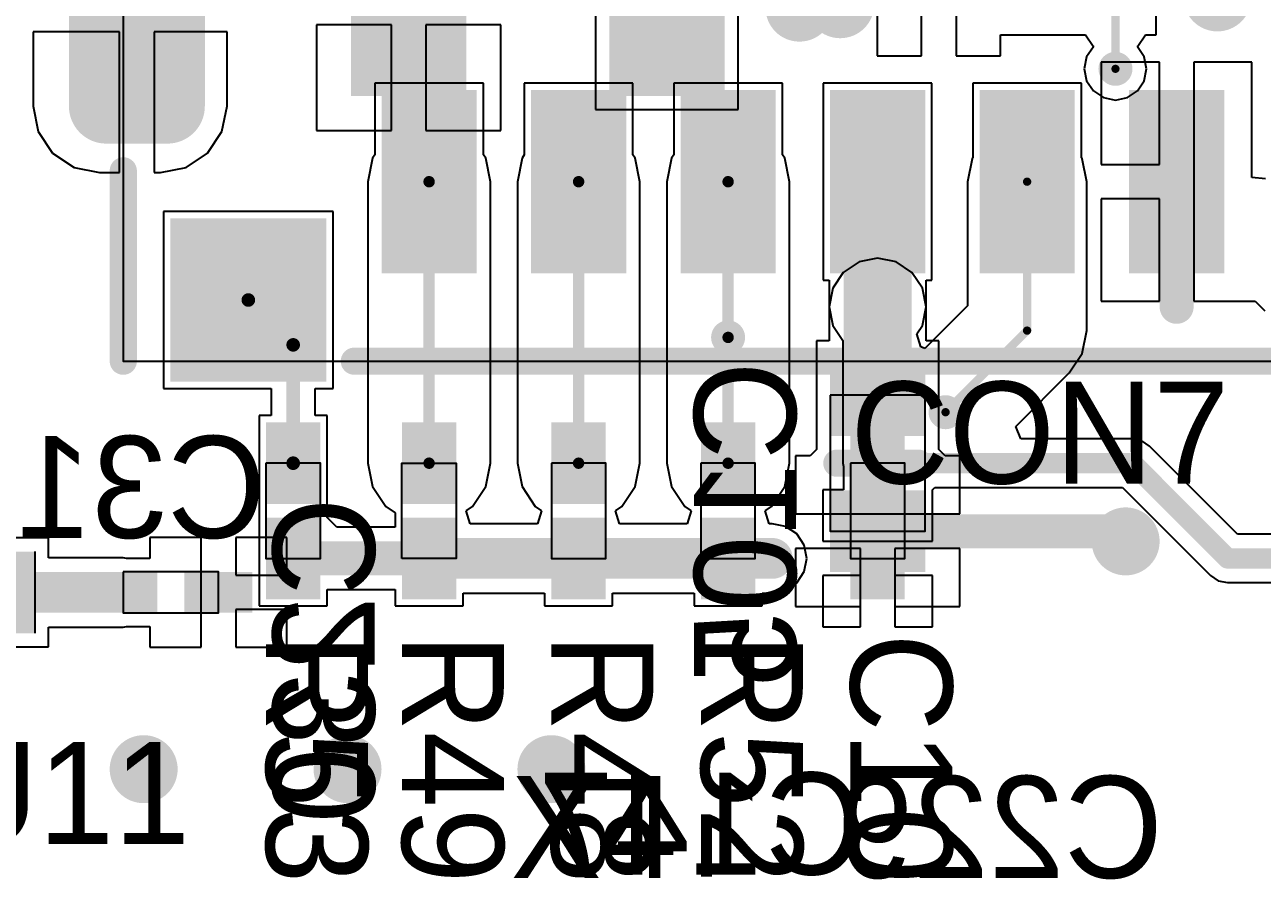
# Model space of a CAD drawing. Header units: millimetres. Extents: x 15 to 122, y 23 to 96.
# Drawn here: x 53.13 to 62.23, y 84.68 to 90.97 of the extents above; entities that cross this region are included whole.
import ezdxf

# ---------------------------------------------------------------- set-up
doc = ezdxf.new("R2010")
doc.units = ezdxf.units.MM
for name, color, linetype in [('Bottom Modules', 3, 'Continuous'), ('BottomLayer', 5, 'Continuous'), ('BottomOverlay', 54, 'Continuous'), ('BottomPaste', 16, 'Continuous'), ('TopLayer', 1, 'Continuous'), ('TopOverlay', 2, 'Continuous'), ('TopPaste', 8, 'Continuous'), ('TopSolder', 216, 'Continuous'), ('Upper Modules', 80, 'Continuous')]:
    doc.layers.add(name, color=color, linetype=linetype)
doc.styles.get("Standard").update_dxf_attribs({"font": 'ARExthalf2.shx', "width": 0.1})

msp = doc.modelspace()

# ---------------------------------------------------------------- linework, layer by layer
at = {"layer": 'Bottom Modules'}
msp.add_line((53.20000028, 87.10000106), (53.20000028, 86.50000226), dxfattribs=at)
for points in [[(59.05000636, 88.24997843999999), (59.05000636, 87.2499779), (59.75000496, 87.2499779), (59.75000496, 88.24997843999999)], [(53.85000151999999, 86.94999881999999), (53.85000151999999, 86.64999942), (54.55000266, 86.64999942), (54.55000266, 86.94999881999999)]]:
    msp.add_lwpolyline(points, close=True, dxfattribs=at)
at = {"layer": 'BottomLayer'}
for p, q in [((57.32500091999999, 91.85000172), (57.32500091999999, 90.35000472)), ((58.37500136, 90.35000472), (58.37500136, 91.6597735)), ((61.44999648, 90.90000108), (61.44999648, 91.59999968)), ((59.97699968, 91.25000037999999), (59.97699968, 90.74600088)), ((59.39600007999999, 91.12300038), (59.39600007999999, 90.74600088)), ((59.72299967999999, 90.74600088), (59.72299967999999, 91.12300038)), ((55.82299986, 90.97300575999999), (55.27099944, 90.97300575999999)), ((55.27099944, 90.97300575999999), (55.27099944, 90.19600706)), ((55.82299986, 90.19600706), (55.82299986, 90.97300575999999)), ((56.62900028, 90.97300575999999), (56.07699985999999, 90.97300575999999)), ((56.07699985999999, 90.97300575999999), (56.07699985999999, 90.19600706)), ((56.62900028, 90.19600706), (56.62900028, 90.97300575999999)), ((53.82299623999999, 90.92300078), (53.18661194, 90.92300078)), ((53.18661194, 90.92300078), (53.18661194, 90.37500086)), ((53.82299623999999, 89.88661728), (53.82299623999999, 90.92300078)), ((54.61338074, 90.92300078), (54.07699624, 90.92300078)), ((54.07699624, 90.92300078), (54.07699624, 89.88661728)), ((54.61338074, 90.37500086), (54.61338074, 90.92300078)), ((60.30399928, 90.74600088), (60.30399928, 90.90000108)), ((60.30399928, 90.90000108), (60.77928154, 90.90000108)), ((60.77928154, 90.90000108), (60.77928408, 90.89999854)), ((60.77928408, 90.89999854), (60.77928661999999, 90.90000108)), ((60.77928661999999, 90.90000108), (60.80000032, 90.89999854)), ((60.80000032, 90.89999854), (60.824999, 90.89999854)), ((60.824999, 90.89999854), (60.84999767999999, 90.89999854)), ((60.84999767999999, 90.89999854), (60.87071138, 90.90000108)), ((60.87071138, 90.90000108), (60.87071392, 90.89999854)), ((60.87071392, 90.89999854), (60.87071392, 90.90000108)), ((60.87071392, 90.90000108), (60.92912376, 90.90000108)), ((60.92912376, 90.90000108), (60.9853238, 90.81589659999999)), ((61.31467035999999, 90.81589659999999), (61.37087039999999, 90.90000108)), ((61.37087039999999, 90.90000108), (61.44999648, 90.90000108)), ((60.98750819999999, 90.81180719999999), (60.9380544, 90.73779413999999)), ((60.9853238, 90.81589659999999), (60.98750819999999, 90.81180719999999)), ((61.31248596, 90.81180719999999), (61.31467035999999, 90.81589659999999)), ((61.36193976, 90.73779413999999), (61.31248596, 90.81180719999999)), ((59.39600007999999, 90.74600088), (59.72299967999999, 90.74600088)), ((59.97699968, 90.74600088), (60.30399928, 90.74600088)), ((60.9380544, 90.73779413999999), (60.9205919, 90.65000411999999)), ((61.37940226, 90.65000411999999), (61.36193976, 90.73779413999999)), ((60.9205919, 90.65000411999999), (60.9380544, 90.56221409999999)), ((61.36193976, 90.56221409999999), (61.37940226, 90.65000411999999)), ((60.9380544, 90.56221409999999), (60.98778252, 90.48778956)), ((61.31221163999999, 90.48778956), (61.36193976, 90.56221409999999)), ((60.98778252, 90.48778956), (61.06220706, 90.43806144)), ((61.06220706, 90.43806144), (61.14999708, 90.42059893999999)), ((61.14999708, 90.42059893999999), (61.2377871, 90.43806144)), ((61.2377871, 90.43806144), (61.31221163999999, 90.48778956)), ((53.18661194, 90.37500086), (53.22378738, 90.18810511999999)), ((54.5762053, 90.18810511999999), (54.61338074, 90.37500086)), ((57.32500091999999, 90.35000472), (58.37500136, 90.35000472)), ((53.22378738, 90.18810511999999), (53.32965712, 90.02966246)), ((54.47033556, 90.02966246), (54.5762053, 90.18810511999999)), ((55.27099944, 90.19600706), (55.82299986, 90.19600706)), ((56.07699985999999, 90.19600706), (56.62900028, 90.19600706)), ((53.32965712, 90.02966246), (53.48809978, 89.92379272)), ((54.3118929, 89.92379272), (54.47033556, 90.02966246)), ((53.48809978, 89.92379272), (53.67499552, 89.88661728)), ((53.67499552, 89.88661728), (53.82299623999999, 89.88661728)), ((54.07699624, 89.88661728), (54.12499716, 89.88661728)), ((54.12499716, 89.88661728), (54.3118929, 89.92379272)), ((59.26343747999999, 89.229692), (59.14766427999999, 89.1523363)), ((59.40000058, 89.2568573), (59.26343747999999, 89.229692)), ((59.53656367999999, 89.229692), (59.40000058, 89.2568573)), ((59.65233688, 89.1523363), (59.53656367999999, 89.229692)), ((59.14766427999999, 89.1523363), (59.07030858, 89.0365631)), ((59.72969258, 89.0365631), (59.65233688, 89.1523363)), ((59.07030858, 89.0365631), (59.04314328, 88.89999999999999)), ((59.75685788, 88.89999999999999), (59.72969258, 89.0365631)), ((59.04314328, 88.89999999999999), (59.04314328, 88.64997763999999)), ((59.75685788, 88.64997763999999), (59.75685788, 88.89999999999999)), ((59.04314328, 88.64997763999999), (58.95000656, 88.64997763999999)), ((58.95000656, 88.64997763999999), (58.95000656, 87.87469344)), ((59.85000476, 88.64997763999999), (59.75685788, 88.64997763999999)), ((59.85000476, 87.87469089999999), (59.85000476, 88.64997763999999)), ((58.95000656, 87.87469344), (58.95000401999999, 87.87469089999999)), ((58.95000401999999, 87.87469089999999), (58.95000656, 87.87468836)), ((58.95000656, 87.87468836), (58.95000401999999, 87.84998178)), ((59.85000476, 87.87468836), (59.85000729999999, 87.87469089999999)), ((59.85000729999999, 87.87469089999999), (59.85000476, 87.87469089999999)), ((59.85000729999999, 87.84998178), (59.85000476, 87.87468836)), ((58.90400208, 87.8039773), (58.79600636, 87.8039773)), ((58.79600636, 87.8039773), (58.79600636, 87.3769779)), ((58.95000401999999, 87.84998178), (58.90400208, 87.8039773)), ((59.89600924, 87.8039773), (59.85000729999999, 87.84998178)), ((60.00400496, 87.8039773), (59.89600924, 87.8039773)), ((60.00400496, 87.3769779), (60.00400496, 87.8039773)), ((58.79600636, 87.3769779), (60.00400496, 87.3769779)), ((53.30000008, 87.20000085999999), (51.60000348, 87.20000085999999)), ((53.30000008, 87.05489573999999), (53.30000008, 87.20000085999999)), ((54.42300265999999, 87.20399882), (54.04600316, 87.20399882)), ((54.04600316, 87.20399882), (54.04600316, 87.04999862)), ((54.42300265999999, 86.79999912), (54.42300265999999, 87.20399882)), ((55.05400216, 87.20399882), (54.67700266, 87.20399882)), ((54.67700266, 87.20399882), (54.67700266, 86.92699911999999)), ((55.05400216, 86.92699911999999), (55.05400216, 87.20399882)), ((53.85000152, 87.05489573999999), (53.30000008, 87.05489573999999)), ((53.8746192, 87.04999862), (53.85000152, 87.05489573999999)), ((54.04600316, 87.04999862), (53.8746192, 87.04999862)), ((59.27300566, 87.1229779), (58.79600636, 87.1229779)), ((58.79600636, 87.1229779), (58.79600636, 86.6959785)), ((59.27300566, 86.6959785), (59.27300566, 87.1229779)), ((60.00400496, 87.1229779), (59.52700565999999, 87.1229779)), ((59.52700565999999, 87.1229779), (59.52700565999999, 86.6959785)), ((60.00400496, 86.6959785), (60.00400496, 87.1229779)), ((54.67700266, 86.92699911999999), (55.05400216, 86.92699911999999)), ((54.42300265999999, 86.39599942), (54.42300265999999, 86.79999912)), ((58.79600636, 86.6959785), (59.27300566, 86.6959785)), ((59.52700565999999, 86.6959785), (60.00400496, 86.6959785)), ((55.05400216, 86.67299912), (54.67700266, 86.67299912)), ((54.67700266, 86.67299912), (54.67700266, 86.39599942)), ((55.05400216, 86.39599942), (55.05400216, 86.67299912)), ((53.30000008, 86.40000246), (53.30000008, 86.5451025)), ((53.30000008, 86.5451025), (53.85000152, 86.5451025)), ((53.85000152, 86.5451025), (53.8746192, 86.54999962)), ((53.8746192, 86.54999962), (54.04600316, 86.54999962)), ((54.04600316, 86.54999962), (54.04600316, 86.39599942)), ((51.60000856, 86.40000246), (53.30000008, 86.40000246)), ((54.04600316, 86.39599942), (54.42300265999999, 86.39599942)), ((54.67700266, 86.39599942), (55.05400216, 86.39599942))]:
    msp.add_line(p, q, dxfattribs=at)
for points, const_width in [([(59.00000137999999, 91.1250019, 1), (59.24999834, 91.1250019, 1)], 0.2499995), ([(61.08749784, 90.65000411999999, 1), (61.21249632, 90.65000411999999, 1)], 0.12499848), ([(53.61249627999999, 90.37500086, 1), (53.83749456, 90.37500086, 1)], 0.22499828), ([(54.06249792, 90.37500086, 1), (54.2874962, 90.37500086, 1)], 0.22499828), ([(61.13499838, 90.65000411999999, 1), (61.16499578, 90.65000411999999, 1)], 0.02999994), ([(59.27500209999999, 88.89999999999999, 1), (59.52499906, 88.89999999999999, 1)], 0.2499995), ([(59.27500209999999, 88.89999999999999, 1), (59.52499906, 88.89999999999999, 1)], 0.2499995), ([(59.27500209999999, 88.24998352, 1), (59.52499906, 88.24998352, 1)], 0.2499995), ([(59.33750134, 88.24998352, 1), (59.46249982, 88.24998352, 1)], 0.12499848), ([(59.33750642, 88.24997843999999, 1), (59.4625049, 88.24997843999999, 1)], 0.12499848), ([(59.11250052, 87.4249966, 1), (59.237499, 87.4249966, 1)], 0.12499848), ([(59.56250215999999, 87.4249966, 1), (59.68750064, 87.4249966, 1)], 0.12499848), ([(61.10000226, 87.17499964, 1), (61.34999921999999, 87.17499964, 1)], 0.2499995), ([(59.33750642, 87.24997789999999, 1), (59.4625049, 87.24997789999999, 1)], 0.12499848), ([(61.08752324, 87.24997789999999, 1), (61.21252172, 87.24997789999999, 1)], 0.12499848), ([(61.08752324, 87.24997789999999, 1), (61.21252172, 87.24997789999999, 1)], 0.12499848), ([(61.1625015, 87.17499964, 1), (61.28749998, 87.17499964, 1)], 0.12499848), ([(59.11250052, 87.07499729999999, 1), (59.237499, 87.07499729999999, 1)], 0.12499848), ([(59.56250215999999, 87.07499729999999, 1), (59.68750064, 87.07499729999999, 1)], 0.12499848), ([(53.20000281999999, 86.79999912, 1), (53.34999998, 86.79999912, 1)], 0.1499997), ([(53.20000281999999, 86.79999912, 1), (53.34999998, 86.79999912, 1)], 0.1499997), ([(53.21250216, 86.80000165999999, 1), (53.33750063999999, 86.80000165999999, 1)], 0.12499848), ([(53.77500294, 86.79999912, 1), (53.9250001, 86.79999912, 1)], 0.1499997), ([(54.48750342, 86.79999912, 1), (54.6125019, 86.79999912, 1)], 0.12499848), ([(53.87498496, 85.49997377999999, 1), (54.12498192, 85.49997377999999, 1)], 0.2499995), ([(55.3749845, 85.49997377999999, 1), (55.62498145999999, 85.49997377999999, 1)], 0.2499995), ([(56.87498403999999, 85.49997377999999, 1), (57.124981, 85.49997377999999, 1)], 0.2499995)]:
    msp.add_lwpolyline(points, format="xyb", close=True, dxfattribs=dict(at, const_width=const_width))
for points, const_width in [([(61.14999708, 90.65000411999999), (61.14999708, 91.25000037999999)], 0.05999988), ([(59.40000058, 88.24998352), (59.40000058, 88.89999999999999)], 0.499999), ([(59.40000058, 88.24998352), (59.40000566, 88.24997843999999)], 0.2499995), ([(59.40000566, 87.24997789999999), (61.15002248, 87.24997789999999)], 0.2499995), ([(61.15002248, 87.24997789999999), (61.22500074, 87.17499964)], 0.2499995), ([(52.45000432, 86.79999912), (53.27500139999999, 86.79999912)], 0.2999994), ([(53.27500139999999, 86.79999912), (53.85000152, 86.79999912)], 0.2999994)]:
    msp.add_lwpolyline(points, dxfattribs=dict(at, const_width=const_width))
for points in [[(53.72499542, 90.15000257999999), (54.17499706, 90.15000257999999), (53.72499542, 91.94999897999999), (54.17499706, 91.94999897999999)], [(53.49999714, 90.37500086), (54.39999534, 90.37500086), (53.49999714, 91.7250007), (54.39999534, 91.7250007)], [(56.37500027999999, 91.75000446), (55.52499943999999, 91.75000446), (56.37500027999999, 90.45000705999999), (55.52499943999999, 90.45000705999999)], [(58.27500156, 91.75000191999999), (57.42500072, 91.75000191999999), (58.27500156, 90.45000452), (57.42500072, 90.45000452)], [(59.75000496, 88.54997784), (59.05000636, 88.54997784), (59.75000496, 87.94997903999999), (59.05000636, 87.94997903999999)], [(59.75000496, 87.5499773), (59.05000636, 87.5499773), (59.75000496, 86.9499785), (59.05000636, 86.9499785)], [(51.70000328, 87.10000106), (51.70000328, 86.50000226), (53.20000028, 87.10000106), (53.20000028, 86.50000226)], [(53.60000202, 86.94999881999999), (53.60000202, 86.64999942), (54.10000101999999, 86.94999881999999), (54.10000101999999, 86.64999942)], [(54.30000316, 86.94999881999999), (54.30000316, 86.64999942), (54.80000216, 86.94999881999999), (54.80000216, 86.64999942)]]:
    msp.add_solid(points, dxfattribs=at)
at = {"layer": 'BottomOverlay'}
for points, const_width in [([(62.02500422, 91.17500179999999, 1), (61.77500217999999, 91.17500179999999, 1)], 0.2499995), ([(58.95000148, 91.10000321999999, 1), (58.69999944, 91.10000321999999, 1)], 0.2499995), ([(59.05000636, 87.74997943999999, 1), (59.15000616, 87.74997943999999, 1)], 0.0999998), ([(59.65000516, 87.74997943999999, 1), (59.75000496, 87.74997943999999, 1)], 0.0999998)]:
    msp.add_lwpolyline(points, format="xyb", close=True, dxfattribs=dict(at, const_width=const_width))
at = {"layer": 'BottomOverlay', "const_width": 0.1999996}
msp.add_lwpolyline([(59.10000625999999, 87.74997943999999), (59.70000506, 87.74997943999999)], dxfattribs=at)
at = {"layer": 'BottomPaste'}
for points in [[(56.37500027999999, 91.75000446), (55.52499943999999, 91.75000446), (56.37500027999999, 90.45000705999999), (55.52499943999999, 90.45000705999999)], [(56.37500027999999, 91.75000446), (55.52499943999999, 91.75000446), (56.37500027999999, 90.45000705999999), (55.52499943999999, 90.45000705999999)], [(58.27500156, 91.75000191999999), (57.42500072, 91.75000191999999), (58.27500156, 90.45000452), (57.42500072, 90.45000452)], [(58.27500156, 91.75000191999999), (57.42500072, 91.75000191999999), (58.27500156, 90.45000452), (57.42500072, 90.45000452)], [(59.75000496, 88.54997784), (59.05000636, 88.54997784), (59.75000496, 87.94997903999999), (59.05000636, 87.94997903999999)], [(59.75000496, 88.54997784), (59.05000636, 88.54997784), (59.75000496, 87.94997903999999), (59.05000636, 87.94997903999999)], [(59.75000496, 87.5499773), (59.05000636, 87.5499773), (59.75000496, 86.9499785), (59.05000636, 86.9499785)], [(59.75000496, 87.5499773), (59.05000636, 87.5499773), (59.75000496, 86.9499785), (59.05000636, 86.9499785)], [(51.70000328, 87.10000106), (51.70000328, 86.50000226), (53.20000028, 87.10000106), (53.20000028, 86.50000226)], [(51.70000328, 87.10000106), (51.70000328, 86.50000226), (53.20000028, 87.10000106), (53.20000028, 86.50000226)], [(53.60000202, 86.94999881999999), (53.60000202, 86.64999942), (54.10000101999999, 86.94999881999999), (54.10000101999999, 86.64999942)], [(53.60000202, 86.94999881999999), (53.60000202, 86.64999942), (54.10000101999999, 86.94999881999999), (54.10000101999999, 86.64999942)], [(54.30000316, 86.94999881999999), (54.30000316, 86.64999942), (54.80000216, 86.94999881999999), (54.80000216, 86.64999942)], [(54.30000316, 86.94999881999999), (54.30000316, 86.64999942), (54.80000216, 86.94999881999999), (54.80000216, 86.64999942)]]:
    msp.add_solid(points, dxfattribs=at)
at = {"layer": 'TopLayer'}
for p, q in [((53.82299623999999, 90.92300078), (53.18661194, 90.92300078)), ((53.18661194, 90.92300078), (53.18661194, 90.37500086)), ((53.82299623999999, 89.88661728), (53.82299623999999, 90.92300078)), ((54.61338074, 90.92300078), (54.07699624, 90.92300078)), ((54.07699624, 90.92300078), (54.07699624, 89.88661728)), ((54.61338074, 90.37500086), (54.61338074, 90.92300078)), ((61.47301904, 90.6989804), (61.04601964, 90.6989804)), ((61.04601964, 90.6989804), (61.04601964, 89.94698038)), ((61.47301904, 89.94698038), (61.47301904, 90.6989804)), ((62.15401843999999, 90.6989804), (61.72701903999999, 90.6989804)), ((61.72701903999999, 90.6989804), (61.72701903999999, 89.81998037999999)), ((62.15401843999999, 89.85090996), (62.15401843999999, 90.6989804)), ((56.50000384, 90.5449802), (55.70000544, 90.5449802)), ((55.70000544, 90.5449802), (55.70000544, 90.01691165999999)), ((56.50000384, 90.01691165999999), (56.50000384, 90.5449802)), ((57.60002703999999, 90.5449802), (56.80002863999999, 90.5449802)), ((56.80002863999999, 90.5449802), (56.80002863999999, 90.01691165999999)), ((57.60002703999999, 90.01691165999999), (57.60002703999999, 90.5449802)), ((58.69999944, 90.5449802), (57.90000104, 90.5449802)), ((57.90000104, 90.5449802), (57.90000104, 90.01691165999999)), ((58.69999944, 90.01691165999999), (58.69999944, 90.5449802)), ((59.80002263999999, 90.5449802), (59.00002423999999, 90.5449802)), ((59.00002423999999, 90.5449802), (59.00002423999999, 89.09498056)), ((59.80002263999999, 89.09498056), (59.80002263999999, 90.5449802)), ((60.89999503999999, 90.5449802), (60.09999663999999, 90.5449802)), ((60.09999663999999, 90.5449802), (60.09999663999999, 89.99621828)), ((60.89999503999999, 89.99621828), (60.89999503999999, 90.5449802)), ((53.18661194, 90.37500086), (53.22378738, 90.18810511999999)), ((54.5762053, 90.18810511999999), (54.61338074, 90.37500086)), ((53.22378738, 90.18810511999999), (53.32965712, 90.02966246)), ((54.47033556, 90.02966246), (54.5762053, 90.18810511999999)), ((53.32965712, 90.02966246), (53.48809978, 89.92379272)), ((54.3118929, 89.92379272), (54.47033556, 90.02966246)), ((55.68365292, 89.99243876), (55.64934768, 89.81998037999999)), ((55.70000544, 90.01691165999999), (55.68365292, 89.99243876)), ((56.51635636, 89.99243876), (56.50000384, 90.01691165999999)), ((56.5506616, 89.81998037999999), (56.51635636, 89.99243876)), ((56.78367612, 89.99243876), (56.74937087999999, 89.81998037999999)), ((56.80002863999999, 90.01691165999999), (56.78367612, 89.99243876)), ((57.61637956, 89.99243876), (57.60002703999999, 90.01691165999999)), ((57.65068479999999, 89.81998037999999), (57.61637956, 89.99243876)), ((57.88364851999999, 89.99243876), (57.84934328, 89.81998037999999)), ((57.90000104, 90.01691165999999), (57.88364851999999, 89.99243876)), ((58.71635196, 89.99243876), (58.69999944, 90.01691165999999)), ((58.7506572, 89.81998037999999), (58.71635196, 89.99243876)), ((60.09447468, 89.98795312), (60.06106352, 89.81998037999999)), ((60.09999663999999, 89.99621828), (60.09447468, 89.98795312)), ((60.905517, 89.98795312), (60.89999503999999, 89.99621828)), ((60.93892816, 89.81998037999999), (60.905517, 89.98795312)), ((53.48809978, 89.92379272), (53.67499552, 89.88661728)), ((53.67499552, 89.88661728), (53.82299623999999, 89.88661728)), ((54.07699624, 89.88661728), (54.12499716, 89.88661728)), ((54.12499716, 89.88661728), (54.3118929, 89.92379272)), ((61.04601964, 89.94698038), (61.47301904, 89.94698038)), ((55.64934768, 89.81998037999999), (55.64934768, 87.75010644)), ((56.5506616, 87.75002515999999), (56.5506616, 89.81998037999999)), ((56.74937087999999, 89.81998037999999), (56.74937087999999, 87.75013946)), ((57.65068479999999, 87.75002515999999), (57.65068479999999, 89.81998037999999)), ((57.84934328, 89.81998037999999), (57.84934328, 88.67500172)), ((58.7506572, 88.67500172), (58.7506572, 89.81998037999999)), ((60.06106352, 89.81998037999999), (60.06106352, 88.90680974)), ((60.93892816, 88.72499653999999), (60.93892816, 89.81998037999999)), ((61.72701903999999, 89.81998037999999), (61.72701903999999, 88.94098036)), ((62.25353818, 89.8411081), (62.15401843999999, 89.85090996)), ((61.47301904, 89.69298038), (61.04601964, 89.69298038)), ((61.04601964, 89.69298038), (61.04601964, 88.94098036)), ((61.47301904, 88.94098036), (61.47301904, 89.69298038)), ((55.39500985999999, 89.59997828), (54.14500982, 89.59997828)), ((54.14500982, 89.59997828), (54.14500982, 88.29998087999999)), ((55.39500985999999, 88.29998087999999), (55.39500985999999, 89.59997828)), ((59.00002423999999, 89.09498056), (59.04316614, 89.09498056)), ((59.04316614, 89.09498056), (59.04316614, 88.9001143)), ((59.75688074, 88.90002285999999), (59.75688074, 89.09498056)), ((59.75688074, 89.09498056), (59.80002263999999, 89.09498056)), ((59.04316614, 88.9001143), (59.04314328, 88.89999999999999)), ((59.04314328, 88.89999999999999), (59.07030858, 88.7634369)), ((59.72971544, 88.76345975999999), (59.75688074, 88.90002285999999)), ((60.06106352, 88.90680974), (59.74727953999999, 88.59302575999999)), ((61.04601964, 88.94098036), (61.47301904, 88.94098036)), ((61.72701903999999, 88.94098036), (62.1540159, 88.94098036)), ((62.1540159, 88.94098036), (62.1540159, 88.94097782)), ((62.1540159, 88.94097782), (62.17862341999999, 88.94097782)), ((62.17862341999999, 88.94097782), (62.24933447999999, 88.87026675999999)), ((59.07030858, 88.7634369), (59.14509633999999, 88.65150672)), ((59.68811786, 88.70120182), (59.72971544, 88.76345975999999)), ((59.71714752, 88.60550477999999), (59.68811786, 88.70120182)), ((60.905517, 88.5570238), (60.93892816, 88.72499653999999)), ((57.84934328, 88.67500172), (57.84934328, 87.75001499999999)), ((58.7506572, 87.75000483999999), (58.7506572, 88.67500172)), ((59.14509633999999, 88.65150672), (59.14509633999999, 87.74999468)), ((59.74727953999999, 88.59302575999999), (59.71714752, 88.60550477999999)), ((60.8103686, 88.41462378), (60.905517, 88.5570238)), ((60.41656192, 88.0208171), (60.8103686, 88.41462378)), ((54.14500982, 88.29998087999999), (54.93762698, 88.29998087999999)), ((54.93762698, 88.29998087999999), (54.93762698, 88.10000414)), ((55.26234565999999, 88.10000414), (55.26234565999999, 88.29998087999999)), ((55.26234565999999, 88.29998087999999), (55.39500985999999, 88.29998087999999)), ((54.93762698, 88.10000414), (54.84998682, 88.10000414)), ((54.84998682, 88.10000414), (54.84998682, 87.47072168)), ((55.34998581999999, 88.10000414), (55.26234565999999, 88.10000414)), ((55.34998581999999, 87.47071914), (55.34998581999999, 88.10000414)), ((60.45482955999999, 87.92842714), (60.41656192, 88.0208171)), ((61.27500318, 87.92842714), (60.45482955999999, 87.92842714)), ((61.343286, 87.91484575999999), (61.27500318, 87.92842714)), ((61.40117006, 87.87616664), (61.343286, 87.91484575999999)), ((62.04892847999999, 87.22840821999999), (61.40117006, 87.87616664)), ((55.64934768, 87.75010644), (55.64932735999999, 87.75000483999999)), ((55.64932735999999, 87.75000483999999), (55.6836326, 87.57754646)), ((56.5163589, 87.57756678), (56.55065905999999, 87.74999722)), ((56.55065905999999, 87.74999722), (56.55065905999999, 87.74999722)), ((56.55065905999999, 87.74999722), (56.55065905999999, 87.74999722)), ((56.55065905999999, 87.74999722), (56.5506616, 87.74999722)), ((56.5506616, 87.75000483999999), (56.5506616, 87.75002769999999)), ((56.5506616, 87.75002769999999), (56.5506616, 87.75002515999999)), ((56.5506616, 87.75000229999999), (56.5506616, 87.75000483999999)), ((56.5506616, 87.75000483999999), (56.5506616, 87.75000483999999)), ((56.5506616, 87.74999722), (56.5506616, 87.75000229999999)), ((56.74937087999999, 87.75013946), (56.74934294, 87.74999976)), ((56.74934294, 87.74999976), (56.78364818, 87.57754138)), ((57.61637956, 87.57756678), (57.65068479999999, 87.75002515999999)), ((57.84934328, 87.75001499999999), (57.84934074, 87.75000229999999)), ((57.84934074, 87.75000229999999), (57.88364598, 87.57754392)), ((58.71635196, 87.57754646), (58.7506572, 87.75000483999999)), ((59.14509633999999, 87.74999468), (59.14999346, 87.725377)), ((59.14999346, 87.725377), (59.14999346, 87.55402097999999)), ((55.6836326, 87.57754646), (55.781321, 87.43134151999999)), ((56.41866288, 87.43133644), (56.51635127999999, 87.57754138)), ((56.51635127999999, 87.57754138), (56.51635382, 87.57753883999999)), ((56.51635382, 87.57753883999999), (56.51636144, 87.57756424)), ((56.51636144, 87.57756424), (56.5163589, 87.57756678)), ((56.78364818, 87.57754138), (56.88133658, 87.43133644)), ((57.51869116, 87.43136184), (57.61637956, 87.57756678)), ((57.88364598, 87.57754392), (57.98133438, 87.43133897999999)), ((58.61866355999999, 87.43134151999999), (58.71635196, 87.57754646)), ((59.14999346, 87.55402097999999), (58.99599326, 87.55402097999999)), ((58.99599326, 87.55402097999999), (58.99599326, 87.17702148)), ((59.80399266, 87.5540159), (59.82154913999999, 87.57157237999999)), ((59.80399266, 87.17702148), (59.80399266, 87.55401844)), ((59.80399266, 87.55401844), (59.80399266, 87.55401844)), ((59.80399266, 87.55401844), (59.80399266, 87.5540159)), ((59.82154913999999, 87.57157237999999), (61.20109679999999, 87.57157237999999)), ((61.20109679999999, 87.57157237999999), (61.84885522, 86.92381395999999)), ((54.84998682, 87.47072168), (54.84998427999999, 87.47071914)), ((54.84998427999999, 87.47071914), (54.84998682, 87.47071659999999)), ((54.84998682, 87.47071659999999), (54.84998427999999, 87.40000554)), ((55.34998581999999, 87.47071659999999), (55.34998836, 87.47071914)), ((55.34998836, 87.47071914), (55.34998581999999, 87.47071914)), ((55.34998836, 87.40000554), (55.34998581999999, 87.47071659999999)), ((55.781321, 87.43134151999999), (55.84998482, 87.38546403999999)), ((56.37262029999999, 87.40057196), (56.41866288, 87.43133644)), ((56.88133658, 87.43133644), (56.92737915999999, 87.40057196)), ((57.47262318, 87.40057196), (57.51866576, 87.43133644)), ((57.51866576, 87.43133644), (57.51869116, 87.43136184)), ((57.98133438, 87.43133897999999), (58.02738204, 87.40057196)), ((58.57261336, 87.40057196), (58.61866102, 87.43133897999999)), ((58.61866102, 87.43133897999999), (58.61866355999999, 87.43134151999999)), ((58.61866102, 87.43133897999999), (58.61866102, 87.43133897999999)), ((54.84998427999999, 87.40000554), (54.84998427999999, 87.39999284)), ((54.84998427999999, 87.39999284), (54.84998427999999, 87.39998014)), ((54.84998427999999, 87.39998014), (54.84998682, 87.32929448)), ((54.84998682, 87.32929448), (54.84998427999999, 87.32929193999999)), ((54.84998427999999, 87.32929193999999), (54.84998682, 87.32929193999999)), ((54.84998682, 87.32929193999999), (54.84998682, 86.69998154)), ((55.34998836, 87.39999284), (55.34998836, 87.40000554)), ((55.34998836, 87.39998014), (55.34998836, 87.39999284)), ((55.34998836, 87.35009962), (55.34998836, 87.39998014)), ((55.42069687999999, 87.27938601999999), (55.34998836, 87.35009962)), ((55.84998482, 87.38546403999999), (55.84998482, 87.27938601999999)), ((56.40164742, 87.30487746), (56.37262029999999, 87.40057196)), ((56.92737915999999, 87.40057196), (56.89835204, 87.30487746)), ((57.50165029999999, 87.30487746), (57.47262318, 87.40057196)), ((58.02738204, 87.40057196), (57.99835492, 87.30487746)), ((58.60164047999999, 87.30487746), (58.57261336, 87.40057196)), ((55.84998482, 87.27938601999999), (55.42069687999999, 87.27938601999999)), ((56.89835204, 87.30487746), (56.40164742, 87.30487746)), ((57.99835492, 87.30487746), (57.50165029999999, 87.30487746)), ((58.62498054, 87.30487746), (58.60164047999999, 87.30487746)), ((58.72252416, 87.2854744), (58.62498054, 87.30487746)), ((58.80521894, 87.23021924), (58.72252416, 87.2854744)), ((58.8604741, 87.14752446), (58.80521894, 87.23021924)), ((62.44998686, 87.22840821999999), (62.04892847999999, 87.22840821999999)), ((58.87987716, 87.04998083999999), (58.8604741, 87.14752446)), ((58.99599326, 87.17702148), (59.80399266, 87.17702148)), ((58.8604741, 86.95243722), (58.87987716, 87.04998083999999)), ((58.72252416, 86.81448728), (58.80521894, 86.86974244)), ((58.80521894, 86.86974244), (58.8604741, 86.95243722)), ((59.27299296, 86.92302147999999), (58.99599326, 86.92302147999999)), ((58.99599326, 86.92302147999999), (58.99599326, 86.54602197999999)), ((59.27299296, 86.54602197999999), (59.27299296, 86.92302147999999)), ((59.80399266, 86.92302147999999), (59.52699295999999, 86.92302147999999)), ((59.52699295999999, 86.92302147999999), (59.52699295999999, 86.54602197999999)), ((59.80399266, 86.54602197999999), (59.80399266, 86.92302147999999)), ((61.84885522, 86.92381395999999), (61.90674181999999, 86.88513483999999)), ((61.90674181999999, 86.88513483999999), (61.9750221, 86.87155346)), ((61.9750221, 86.87155346), (62.44998686, 86.87155346)), ((55.34998581999999, 86.69998154), (55.34998581999999, 86.82057565999999)), ((55.34998581999999, 86.82057565999999), (55.84998482, 86.82057565999999)), ((55.84998482, 86.82057565999999), (55.84998482, 86.69998154)), ((56.34998382, 86.69998154), (56.34998382, 86.79508421999999)), ((56.34998382, 86.79508421999999), (56.95000294, 86.79508421999999)), ((56.95000294, 86.79508421999999), (56.95000294, 86.69999931999999)), ((57.45000194, 86.69999931999999), (57.45000194, 86.79508421999999)), ((57.45000194, 86.79508421999999), (58.0499982, 86.79508421999999)), ((58.0499982, 86.79508421999999), (58.0499982, 86.70000186)), ((58.5499972, 86.70000186), (58.5499972, 86.79508421999999)), ((58.5499972, 86.79508421999999), (58.62498054, 86.79508421999999)), ((58.62498054, 86.79508421999999), (58.72252416, 86.81448728)), ((54.84998682, 86.69998154), (55.34998581999999, 86.69998154)), ((55.84998482, 86.69998154), (56.34998382, 86.69998154)), ((56.95000294, 86.69999931999999), (57.45000194, 86.69999931999999)), ((58.0499982, 86.70000186), (58.5499972, 86.70000186)), ((58.99599326, 86.54602197999999), (59.27299296, 86.54602197999999)), ((59.52699295999999, 86.54602197999999), (59.80399266, 86.54602197999999))]:
    msp.add_line(p, q, dxfattribs=at)
for points, const_width in [([(59.00000137999999, 91.1250019, 1), (59.24999834, 91.1250019, 1)], 0.2499995), ([(53.61249627999999, 90.37500086, 1), (53.83749456, 90.37500086, 1)], 0.22499828), ([(54.06249792, 90.37500086, 1), (54.2874962, 90.37500086, 1)], 0.22499828), ([(59.27502496, 89.81998037999999, 1), (59.52502191999999, 89.81998037999999, 1)], 0.2499995), ([(61.5375198, 89.81998037999999, 1), (61.66251827999999, 89.81998037999999, 1)], 0.12499848), ([(61.5375198, 89.81998037999999, 1), (61.66251827999999, 89.81998037999999, 1)], 0.12499848), ([(56.07900392, 89.81998037999999, 1), (56.12100536, 89.81998037999999, 1)], 0.0419989), ([(57.17902711999999, 89.81998037999999, 1), (57.22102855999999, 89.81998037999999, 1)], 0.0419989), ([(58.27899952, 89.81998037999999, 1), (58.32100096, 89.81998037999999, 1)], 0.0419989), ([(60.48474568, 89.81998037999999, 1), (60.515246, 89.81998037999999, 1)], 0.03050032), ([(59.27500209999999, 88.89999999999999, 1), (59.52499906, 88.89999999999999, 1)], 0.2499995), ([(59.27502496, 88.90002285999999, 1), (59.52502191999999, 88.90002285999999, 1)], 0.2499995), ([(54.7075106, 88.94997957999999, 1), (54.83250907999999, 88.94997957999999, 1)], 0.12499848), ([(59.32499438, 88.89999238, 1), (59.47499154, 88.89999238, 1)], 0.1499997), ([(59.32499438, 88.89999238, 1), (59.47499154, 88.89999238, 1)], 0.1499997), ([(59.325002, 88.89999999999999, 1), (59.47499916, 88.89999999999999, 1)], 0.1499997), ([(54.74501116, 88.94997957999999, 1), (54.79500852, 88.94997957999999, 1)], 0.0499999), ([(59.33750134, 88.89999999999999, 1), (59.46249982, 88.89999999999999, 1)], 0.12499848), ([(59.3375242, 88.90002285999999, 1), (59.46252268, 88.90002285999999, 1)], 0.12499848), ([(61.53750202, 88.89999999999999, 1), (61.66250049999999, 88.89999999999999, 1)], 0.12499848), ([(61.53750202, 88.89999999999999, 1), (61.66250049999999, 88.89999999999999, 1)], 0.12499848), ([(61.5375198, 88.90001778, 1), (61.66251827999999, 88.90001778, 1)], 0.12499848), ([(61.5375198, 88.90001778, 1), (61.66251827999999, 88.90001778, 1)], 0.12499848), ([(58.23750099999999, 88.67500172, 1), (58.36249948, 88.67500172, 1)], 0.12499848), ([(58.27899952, 88.67500172, 1), (58.32100096, 88.67500172, 1)], 0.0419989), ([(58.27899952, 88.67500172, 1), (58.32100096, 88.67500172, 1)], 0.0419989), ([(60.48474568, 88.72499653999999, 1), (60.515246, 88.72499653999999, 1)], 0.03050032), ([(60.48474568, 88.72499653999999, 1), (60.515246, 88.72499653999999, 1)], 0.03050032), ([(55.07498764, 88.62000309999999, 1), (55.124985, 88.62000309999999, 1)], 0.0499999), ([(55.07498764, 88.62000309999999, 1), (55.124985, 88.62000309999999, 1)], 0.0499999), ([(59.83750034, 88.12500028, 1), (59.96249881999999, 88.12500028, 1)], 0.12499848), ([(59.88474942, 88.12500028, 1), (59.91524974, 88.12500028, 1)], 0.03050032), ([(56.03750032, 87.74999976, 1), (56.16249879999999, 87.74999976, 1)], 0.12499848), ([(57.13750065999999, 87.74999976, 1), (57.26249914, 87.74999976, 1)], 0.12499848), ([(59.32499438, 87.74999468, 1), (59.47499154, 87.74999468, 1)], 0.1499997), ([(55.07498764, 87.75000483999999, 1), (55.124985, 87.75000483999999, 1)], 0.0499999), ([(56.07898359999999, 87.75000483999999, 1), (56.12098503999999, 87.75000483999999, 1)], 0.0419989), ([(56.07898359999999, 87.75000483999999, 1), (56.12098503999999, 87.75000483999999, 1)], 0.0419989), ([(56.07899376, 87.75000483999999, 1), (56.1209952, 87.75000483999999, 1)], 0.0419989), ([(56.07899376, 87.75000483999999, 1), (56.1209952, 87.75000483999999, 1)], 0.0419989), ([(56.07899884, 87.74999976, 1), (56.12100028, 87.74999976, 1)], 0.0419989), ([(56.07900392, 87.75002515999999, 1), (56.12100536, 87.75002515999999, 1)], 0.0419989), ([(56.07900392, 87.75002515999999, 1), (56.12100536, 87.75002515999999, 1)], 0.0419989), ([(57.17899918, 87.74999976, 1), (57.22100062, 87.74999976, 1)], 0.0419989), ([(57.17900172, 87.74999976, 1), (57.22100316, 87.74999976, 1)], 0.0419989), ([(57.17900172, 87.74999976, 1), (57.22100316, 87.74999976, 1)], 0.0419989), ([(57.17902711999999, 87.75002515999999, 1), (57.22102855999999, 87.75002515999999, 1)], 0.0419989), ([(57.17902711999999, 87.75002515999999, 1), (57.22102855999999, 87.75002515999999, 1)], 0.0419989), ([(58.27899698, 87.75000229999999, 1), (58.32099842, 87.75000229999999, 1)], 0.0419989), ([(58.27899952, 87.75000483999999, 1), (58.32100096, 87.75000483999999, 1)], 0.0419989), ([(58.27899952, 87.75000483999999, 1), (58.32100096, 87.75000483999999, 1)], 0.0419989), ([(59.33750134, 87.69999985999999, 1), (59.46249982, 87.69999985999999, 1)], 0.12499848), ([(59.36249239999999, 87.74999468, 1), (59.43749352, 87.74999468, 1)], 0.07499858), ([(59.36249747999999, 87.74999976, 1), (59.4374986, 87.74999976, 1)], 0.07499858), ([(59.36249747999999, 87.74999976, 1), (59.4374986, 87.74999976, 1)], 0.07499858), ([(59.36250002, 87.74999976, 1), (59.43750113999999, 87.74999976, 1)], 0.07499858), ([(59.36250002, 87.74999976, 1), (59.43750113999999, 87.74999976, 1)], 0.07499858), ([(61.23750261999999, 87.74999976, 1), (61.31250374, 87.74999976, 1)], 0.07499858), ([(61.23750261999999, 87.74999976, 1), (61.31250374, 87.74999976, 1)], 0.07499858), ([(61.10000226, 87.17499964, 1), (61.34999921999999, 87.17499964, 1)], 0.2499995), ([(55.03748708, 87.04998083999999, 1), (55.16248556, 87.04998083999999, 1)], 0.12499848), ([(56.02498574, 87.04998083999999, 1), (56.1749829, 87.04998083999999, 1)], 0.1499997), ([(56.03748508, 87.04998083999999, 1), (56.16248356, 87.04998083999999, 1)], 0.12499848), ([(57.12500386, 87.04998083999999, 1), (57.27500102, 87.04998083999999, 1)], 0.1499997), ([(57.12500386, 87.04998083999999, 1), (57.27500102, 87.04998083999999, 1)], 0.1499997), ([(58.22499912, 87.04998083999999, 1), (58.37499628, 87.04998083999999, 1)], 0.1499997), ([(58.22499912, 87.04998083999999, 1), (58.37499628, 87.04998083999999, 1)], 0.1499997), ([(58.54998196, 87.04998083999999, 1), (58.69997911999999, 87.04998083999999, 1)], 0.1499997), ([(58.56250162, 87.05000116, 1), (58.68750009999999, 87.05000116, 1)], 0.12499848), ([(59.33749372, 87.05002148, 1), (59.4624922, 87.05002148, 1)], 0.12499848), ([(58.58747998, 87.04998083999999, 1), (58.66248109999999, 87.04998083999999, 1)], 0.07499858), ([(58.58750029999999, 87.05000116, 1), (58.66250142, 87.05000116, 1)], 0.07499858), ([(61.93752154, 87.04998083999999, 1), (62.01252265999999, 87.04998083999999, 1)], 0.07499858), ([(61.93752154, 87.04998083999999, 1), (62.01252265999999, 87.04998083999999, 1)], 0.07499858), ([(53.87498496, 85.49997377999999, 1), (54.12498192, 85.49997377999999, 1)], 0.2499995), ([(55.3749845, 85.49997377999999, 1), (55.62498145999999, 85.49997377999999, 1)], 0.2499995), ([(56.87498403999999, 85.49997377999999, 1), (57.124981, 85.49997377999999, 1)], 0.2499995)]:
    msp.add_lwpolyline(points, format="xyb", close=True, dxfattribs=dict(at, const_width=const_width))
for points, const_width in [([(59.40002344, 88.90002285999999), (59.40002344, 89.81998037999999)], 0.499999), ([(61.60001904, 88.90001778), (61.60001904, 89.81998037999999)], 0.2499995), ([(56.10000463999999, 87.75002515999999), (56.10000463999999, 89.81998037999999)], 0.08400033999999999), ([(57.20002784, 87.75002515999999), (57.20002784, 89.81998037999999)], 0.08400033999999999), ([(58.30000024, 88.67500172), (58.30000024, 89.81998037999999)], 0.08400033999999999), ([(60.49999584, 88.72499653999999), (60.49999584, 89.81998037999999)], 0.06100063999999999), ([(59.39999296, 88.89999238), (59.40000058, 88.89999999999999)], 0.2999994), ([(59.39999296, 87.74999468), (59.39999296, 88.89999238)], 0.2999994), ([(54.77000984, 88.94997957999999), (55.09998632, 88.62000309999999)], 0.0999998), ([(59.40000058, 88.89999999999999), (59.40002344, 88.90002285999999)], 0.2499995), ([(61.60000126, 88.89999999999999), (61.60001904, 88.90001778)], 0.2499995), ([(58.30000024, 87.75000483999999), (58.30000024, 88.67500172)], 0.08400033999999999), ([(59.89999958, 88.12500028), (60.49999584, 88.72499653999999)], 0.06100063999999999), ([(55.09998632, 87.75000483999999), (55.09998632, 88.62000309999999)], 0.0999998), ([(56.09998432, 87.75000483999999), (56.10000463999999, 87.75002515999999)], 0.08400033999999999), ([(56.09998432, 87.75000483999999), (56.09999448, 87.75000483999999)], 0.08400033999999999), ([(56.09999448, 87.75000483999999), (56.09999955999999, 87.74999976)], 0.08400033999999999), ([(57.19999989999999, 87.74999976), (57.20000244, 87.74999976)], 0.08400033999999999), ([(57.20000244, 87.74999976), (57.20002784, 87.75002515999999)], 0.08400033999999999), ([(58.2999977, 87.75000229999999), (58.30000024, 87.75000483999999)], 0.08400033999999999), ([(59.39999296, 87.74999468), (59.39999804, 87.74999976)], 0.1499997), ([(59.39999804, 87.74999976), (59.40000058, 87.74999976)], 0.1499997), ([(59.40000058, 87.74999976), (61.27500318, 87.74999976)], 0.1499997), ([(61.27500318, 87.74999976), (61.9750221, 87.04998083999999)], 0.1499997), ([(55.09998632, 87.04998083999999), (56.09998432, 87.04998083999999)], 0.2499995), ([(56.09998432, 87.04998083999999), (57.20000244, 87.04998083999999)], 0.2999994), ([(57.20000244, 87.04998083999999), (58.2999977, 87.04998083999999)], 0.2999994), ([(58.2999977, 87.04998083999999), (58.62498054, 87.04998083999999)], 0.2999994), ([(58.62498054, 87.04998083999999), (58.62500086, 87.05000116)], 0.1499997), ([(61.9750221, 87.04998083999999), (62.69998636, 87.04998083999999)], 0.1499997)]:
    msp.add_lwpolyline(points, dxfattribs=dict(at, const_width=const_width))
for points in [[(53.72499542, 90.15000257999999), (54.17499706, 90.15000257999999), (53.72499542, 91.94999897999999), (54.17499706, 91.94999897999999)], [(53.49999714, 90.37500086), (54.39999534, 90.37500086), (53.49999714, 91.7250007), (54.39999534, 91.7250007)], [(56.40000404, 90.44498039999999), (55.80000524, 90.44498039999999), (56.40000404, 89.19498035999999), (55.80000524, 89.19498035999999)], [(57.50002723999999, 90.44498039999999), (56.90002844, 90.44498039999999), (57.50002723999999, 89.19498035999999), (56.90002844, 89.19498035999999)], [(58.59999964, 90.44498039999999), (58.00000084, 90.44498039999999), (58.59999964, 89.19498035999999), (58.00000084, 89.19498035999999)], [(59.70002284, 90.44498039999999), (59.10002403999999, 90.44498039999999), (59.70002284, 89.19498035999999), (59.10002403999999, 89.19498035999999)], [(60.79999523999999, 90.44498039999999), (60.19999644, 90.44498039999999), (60.79999523999999, 89.19498035999999), (60.19999644, 89.19498035999999)], [(61.90001844, 90.44498039999999), (61.30001964, 90.44498039999999), (61.90001844, 89.19498035999999), (61.30001964, 89.19498035999999)], [(55.29501006, 89.49997848), (54.24500962, 89.49997848), (55.29501006, 88.39998068), (54.24500962, 88.39998068)], [(54.94998662, 87.50000534), (55.24998601999999, 87.50000534), (54.94998662, 88.00000433999999), (55.24998601999999, 88.00000433999999)], [(55.94998462, 87.50000534), (56.24998402, 87.50000534), (55.94998462, 88.00000433999999), (56.24998402, 88.00000433999999)], [(57.05000274, 87.50000026), (57.35000213999999, 87.50000026), (57.05000274, 87.99999926), (57.35000213999999, 87.99999926)], [(58.44999739999999, 88.00000179999999), (58.149998, 88.00000179999999), (58.44999739999999, 87.50000279999999), (58.149998, 87.50000279999999)], [(59.24999326, 87.49999518), (59.54999265999999, 87.49999518), (59.24999326, 87.99999418), (59.54999265999999, 87.99999418)], [(54.94998662, 86.79998134), (55.24998601999999, 86.79998134), (54.94998662, 87.29998033999999), (55.24998601999999, 87.29998033999999)], [(55.94998462, 86.79998134), (56.24998402, 86.79998134), (55.94998462, 87.29998033999999), (56.24998402, 87.29998033999999)], [(57.05000274, 86.79999912), (57.35000213999999, 86.79999912), (57.05000274, 87.29999812), (57.35000213999999, 87.29999812)], [(58.44999739999999, 87.30000066), (58.149998, 87.30000066), (58.44999739999999, 86.80000165999999), (58.149998, 86.80000165999999)], [(59.24999326, 86.80002198), (59.54999265999999, 86.80002198), (59.24999326, 87.30002098), (59.54999265999999, 87.30002098)]]:
    msp.add_solid(points, dxfattribs=at)
at = {"layer": 'TopOverlay', "const_width": 0.1999996}
for points in [[(53.85002184, 88.49999317999999), (53.85002184, 89.89999037999999)], [(55.54999304, 88.49999317999999), (65.35002424, 88.49999317999999)]]:
    msp.add_lwpolyline(points, dxfattribs=at)
at = {"layer": 'TopOverlay', "const_width": 0.0999998}
for points in [[(53.80002193999999, 89.89999037999999, 1), (53.90002174, 89.89999037999999, 1)], [(53.80002193999999, 88.49999317999999, 1), (53.90002174, 88.49999317999999, 1)], [(55.49999313999999, 88.49999317999999, 1), (55.59999294, 88.49999317999999, 1)]]:
    msp.add_lwpolyline(points, format="xyb", close=True, dxfattribs=at)
at = {"layer": 'TopPaste'}
for points in [[(56.40000404, 90.44498039999999), (55.80000524, 90.44498039999999), (56.40000404, 89.19498035999999), (55.80000524, 89.19498035999999)], [(56.40000404, 90.44498039999999), (55.80000524, 90.44498039999999), (56.40000404, 89.19498035999999), (55.80000524, 89.19498035999999)], [(57.50002723999999, 90.44498039999999), (56.90002844, 90.44498039999999), (57.50002723999999, 89.19498035999999), (56.90002844, 89.19498035999999)], [(57.50002723999999, 90.44498039999999), (56.90002844, 90.44498039999999), (57.50002723999999, 89.19498035999999), (56.90002844, 89.19498035999999)], [(58.59999964, 90.44498039999999), (58.00000084, 90.44498039999999), (58.59999964, 89.19498035999999), (58.00000084, 89.19498035999999)], [(58.59999964, 90.44498039999999), (58.00000084, 90.44498039999999), (58.59999964, 89.19498035999999), (58.00000084, 89.19498035999999)], [(59.70002284, 90.44498039999999), (59.10002403999999, 90.44498039999999), (59.70002284, 89.19498035999999), (59.10002403999999, 89.19498035999999)], [(59.70002284, 90.44498039999999), (59.10002403999999, 90.44498039999999), (59.70002284, 89.19498035999999), (59.10002403999999, 89.19498035999999)], [(60.79999523999999, 90.44498039999999), (60.19999644, 90.44498039999999), (60.79999523999999, 89.19498035999999), (60.19999644, 89.19498035999999)], [(60.79999523999999, 90.44498039999999), (60.19999644, 90.44498039999999), (60.79999523999999, 89.19498035999999), (60.19999644, 89.19498035999999)], [(61.90001844, 90.44498039999999), (61.30001964, 90.44498039999999), (61.90001844, 89.19498035999999), (61.30001964, 89.19498035999999)], [(61.90001844, 90.44498039999999), (61.30001964, 90.44498039999999), (61.90001844, 89.19498035999999), (61.30001964, 89.19498035999999)], [(55.29501006, 89.49997848), (54.24500962, 89.49997848), (55.29501006, 88.39998068), (54.24500962, 88.39998068)], [(55.29501006, 89.49997848), (54.24500962, 89.49997848), (55.29501006, 88.39998068), (54.24500962, 88.39998068)], [(54.94998662, 87.50000534), (55.24998601999999, 87.50000534), (54.94998662, 88.00000433999999), (55.24998601999999, 88.00000433999999)], [(54.94998662, 87.50000534), (55.24998601999999, 87.50000534), (54.94998662, 88.00000433999999), (55.24998601999999, 88.00000433999999)], [(55.94998462, 87.50000534), (56.24998402, 87.50000534), (55.94998462, 88.00000433999999), (56.24998402, 88.00000433999999)], [(55.94998462, 87.50000534), (56.24998402, 87.50000534), (55.94998462, 88.00000433999999), (56.24998402, 88.00000433999999)], [(57.05000274, 87.50000026), (57.35000213999999, 87.50000026), (57.05000274, 87.99999926), (57.35000213999999, 87.99999926)], [(57.05000274, 87.50000026), (57.35000213999999, 87.50000026), (57.05000274, 87.99999926), (57.35000213999999, 87.99999926)], [(58.44999739999999, 88.00000179999999), (58.149998, 88.00000179999999), (58.44999739999999, 87.50000279999999), (58.149998, 87.50000279999999)], [(58.44999739999999, 88.00000179999999), (58.149998, 88.00000179999999), (58.44999739999999, 87.50000279999999), (58.149998, 87.50000279999999)], [(59.24999326, 87.49999518), (59.54999265999999, 87.49999518), (59.24999326, 87.99999418), (59.54999265999999, 87.99999418)], [(59.24999326, 87.49999518), (59.54999265999999, 87.49999518), (59.24999326, 87.99999418), (59.54999265999999, 87.99999418)], [(54.94998662, 86.79998134), (55.24998601999999, 86.79998134), (54.94998662, 87.29998033999999), (55.24998601999999, 87.29998033999999)], [(54.94998662, 86.79998134), (55.24998601999999, 86.79998134), (54.94998662, 87.29998033999999), (55.24998601999999, 87.29998033999999)], [(55.94998462, 86.79998134), (56.24998402, 86.79998134), (55.94998462, 87.29998033999999), (56.24998402, 87.29998033999999)], [(55.94998462, 86.79998134), (56.24998402, 86.79998134), (55.94998462, 87.29998033999999), (56.24998402, 87.29998033999999)], [(57.05000274, 86.79999912), (57.35000213999999, 86.79999912), (57.05000274, 87.29999812), (57.35000213999999, 87.29999812)], [(57.05000274, 86.79999912), (57.35000213999999, 86.79999912), (57.05000274, 87.29999812), (57.35000213999999, 87.29999812)], [(58.44999739999999, 87.30000066), (58.149998, 87.30000066), (58.44999739999999, 86.80000165999999), (58.149998, 86.80000165999999)], [(58.44999739999999, 87.30000066), (58.149998, 87.30000066), (58.44999739999999, 86.80000165999999), (58.149998, 86.80000165999999)], [(59.24999326, 86.80002198), (59.54999265999999, 86.80002198), (59.24999326, 87.30002098), (59.54999265999999, 87.30002098)], [(59.24999326, 86.80002198), (59.54999265999999, 86.80002198), (59.24999326, 87.30002098), (59.54999265999999, 87.30002098)]]:
    msp.add_solid(points, dxfattribs=at)
at = {"layer": 'TopSolder', "const_width": 0.27499818}
for points in [[(53.5874976, 90.37500086, 1), (53.86249324, 90.37500086, 1)], [(53.5874976, 90.37500086, 1), (53.86249324, 90.37500086, 1)], [(54.03749924, 90.37500086, 1), (54.31249488, 90.37500086, 1)], [(54.03749924, 90.37500086, 1), (54.31249488, 90.37500086, 1)]]:
    msp.add_lwpolyline(points, format="xyb", close=True, dxfattribs=at)
at = {"layer": 'TopSolder'}
for points in [[(53.72499542, 90.10000267999999), (54.17499706, 90.10000267999999), (53.72499542, 91.99999887999999), (54.17499706, 91.99999887999999)], [(53.72499542, 90.10000267999999), (54.17499706, 90.10000267999999), (53.72499542, 91.99999887999999), (54.17499706, 91.99999887999999)], [(53.44999723999999, 90.37500086), (54.44999524, 90.37500086), (53.44999723999999, 91.7250007), (54.44999524, 91.7250007)], [(53.44999723999999, 90.37500086), (54.44999524, 90.37500086), (53.44999723999999, 91.7250007), (54.44999524, 91.7250007)], [(56.45000393999999, 90.4949803), (55.75000533999999, 90.4949803), (56.45000393999999, 89.14498046), (55.75000533999999, 89.14498046)], [(56.45000393999999, 90.4949803), (55.75000533999999, 90.4949803), (56.45000393999999, 89.14498046), (55.75000533999999, 89.14498046)], [(57.55002714, 90.4949803), (56.85002854, 90.4949803), (57.55002714, 89.14498046), (56.85002854, 89.14498046)], [(57.55002714, 90.4949803), (56.85002854, 90.4949803), (57.55002714, 89.14498046), (56.85002854, 89.14498046)], [(58.64999954, 90.4949803), (57.95000094, 90.4949803), (58.64999954, 89.14498046), (57.95000094, 89.14498046)], [(58.64999954, 90.4949803), (57.95000094, 90.4949803), (58.64999954, 89.14498046), (57.95000094, 89.14498046)], [(59.75002274, 90.4949803), (59.05002414, 90.4949803), (59.75002274, 89.14498046), (59.05002414, 89.14498046)], [(59.75002274, 90.4949803), (59.05002414, 90.4949803), (59.75002274, 89.14498046), (59.05002414, 89.14498046)], [(60.84999514, 90.4949803), (60.14999654, 90.4949803), (60.84999514, 89.14498046), (60.14999654, 89.14498046)], [(60.84999514, 90.4949803), (60.14999654, 90.4949803), (60.84999514, 89.14498046), (60.14999654, 89.14498046)], [(61.95001834, 90.4949803), (61.25001974, 90.4949803), (61.95001834, 89.14498046), (61.25001974, 89.14498046)], [(61.95001834, 90.4949803), (61.25001974, 90.4949803), (61.95001834, 89.14498046), (61.25001974, 89.14498046)], [(55.34500996, 89.54997838), (54.19500971999999, 89.54997838), (55.34500996, 88.34998078), (54.19500971999999, 88.34998078)], [(55.34500996, 89.54997838), (54.19500971999999, 89.54997838), (55.34500996, 88.34998078), (54.19500971999999, 88.34998078)], [(54.89998671999999, 87.45000544), (55.29998592, 87.45000544), (54.89998671999999, 88.05000423999999), (55.29998592, 88.05000423999999)], [(54.89998671999999, 87.45000544), (55.29998592, 87.45000544), (54.89998671999999, 88.05000423999999), (55.29998592, 88.05000423999999)], [(55.89998472, 87.45000544), (56.29998392, 87.45000544), (55.89998472, 88.05000423999999), (56.29998392, 88.05000423999999)], [(55.89998472, 87.45000544), (56.29998392, 87.45000544), (55.89998472, 88.05000423999999), (56.29998392, 88.05000423999999)], [(57.00000283999999, 87.45000035999999), (57.40000204, 87.45000035999999), (57.00000283999999, 88.04999916), (57.40000204, 88.04999916)], [(57.00000283999999, 87.45000035999999), (57.40000204, 87.45000035999999), (57.00000283999999, 88.04999916), (57.40000204, 88.04999916)], [(58.4999973, 88.0500017), (58.09999809999999, 88.0500017), (58.4999973, 87.4500029), (58.09999809999999, 87.4500029)], [(58.4999973, 88.0500017), (58.09999809999999, 88.0500017), (58.4999973, 87.4500029), (58.09999809999999, 87.4500029)], [(59.19999335999999, 87.44999528), (59.59999256, 87.44999528), (59.19999335999999, 88.04999407999999), (59.59999256, 88.04999407999999)], [(59.19999335999999, 87.44999528), (59.59999256, 87.44999528), (59.19999335999999, 88.04999407999999), (59.59999256, 88.04999407999999)], [(54.89998671999999, 86.74998144), (55.29998592, 86.74998144), (54.89998671999999, 87.34998024), (55.29998592, 87.34998024)], [(54.89998671999999, 86.74998144), (55.29998592, 86.74998144), (54.89998671999999, 87.34998024), (55.29998592, 87.34998024)], [(55.89998472, 86.74998144), (56.29998392, 86.74998144), (55.89998472, 87.34998024), (56.29998392, 87.34998024)], [(55.89998472, 86.74998144), (56.29998392, 86.74998144), (55.89998472, 87.34998024), (56.29998392, 87.34998024)], [(57.00000283999999, 86.74999921999999), (57.40000204, 86.74999921999999), (57.00000283999999, 87.34999802), (57.40000204, 87.34999802)], [(57.00000283999999, 86.74999921999999), (57.40000204, 86.74999921999999), (57.00000283999999, 87.34999802), (57.40000204, 87.34999802)], [(58.4999973, 87.35000056), (58.09999809999999, 87.35000056), (58.4999973, 86.75000175999999), (58.09999809999999, 86.75000175999999)], [(58.4999973, 87.35000056), (58.09999809999999, 87.35000056), (58.4999973, 86.75000175999999), (58.09999809999999, 86.75000175999999)], [(59.19999335999999, 86.75002208), (59.59999256, 86.75002208), (59.19999335999999, 87.35002087999999), (59.59999256, 87.35002087999999)], [(59.19999335999999, 86.75002208), (59.59999256, 86.75002208), (59.19999335999999, 87.35002087999999), (59.59999256, 87.35002087999999)]]:
    msp.add_solid(points, dxfattribs=at)
at = {"layer": 'Upper Modules'}
for points in [[(53.85002184, 94.00000757999999), (53.85002184, 88.49999317999999), (65.35002424, 88.49999317999999), (65.35002424, 94.00000757999999)], [(54.89998671999999, 87.75000484), (54.89998671999999, 87.04998083999999), (55.29998592, 87.04998083999999), (55.29998592, 87.75000484)], [(55.89998472, 87.04998083999999), (55.89998472, 87.75000484), (56.29998392, 87.75000484), (56.29998392, 87.04998083999999)], [(57.00000283999999, 87.74999976), (57.00000283999999, 87.04999862), (57.40000204, 87.04999862), (57.40000204, 87.74999976)], [(58.09999809999999, 87.7500023), (58.09999809999999, 87.05000116), (58.4999973, 87.05000116), (58.4999973, 87.7500023)], [(59.19999335999999, 87.74999467999999), (59.19999335999999, 87.05002148), (59.59999256, 87.05002148), (59.59999256, 87.74999467999999)]]:
    msp.add_lwpolyline(points, close=True, dxfattribs=at)

# ---------------------------------------------------------------- texts
at = {"layer": 'BottomOverlay', "text_generation_flag": 2}
for s, rotation, p in [('C105', 90, (58.80000178, 88.5000008)), ('C316', 360, (54.90000196, 87.20000085999999)), ('C230', 90, (55.70000036, 87.50000026)), ('C147', 360, (59.30000078, 84.72499945999999)), ('C229', 360, (61.50000146, 84.70000078))]:
    msp.add_text(s, height=0.75000104, rotation=rotation, dxfattribs=at).set_placement(p)
at = {"layer": 'TopOverlay'}
for s, rotation, p in [('CON7', 360, (59.20000098, 87.60000006)), ('R53', 270, (54.90000196, 86.49999971999999)), ('R49', 270, (55.89999996, 86.49999971999999)), ('R48', 270, (57.0000003, 86.49999971999999)), ('R52', 270, (58.10000064, 86.49999971999999)), ('C106', 270, (59.20000098, 86.49999971999999)), ('U11', 360, (52.49999914, 84.95000282)), ('X4', 360, (56.70000344, 84.69999824))]:
    msp.add_text(s, height=0.75000104, rotation=rotation, dxfattribs=at).set_placement(p)

doc.saveas('drawing.dxf')
